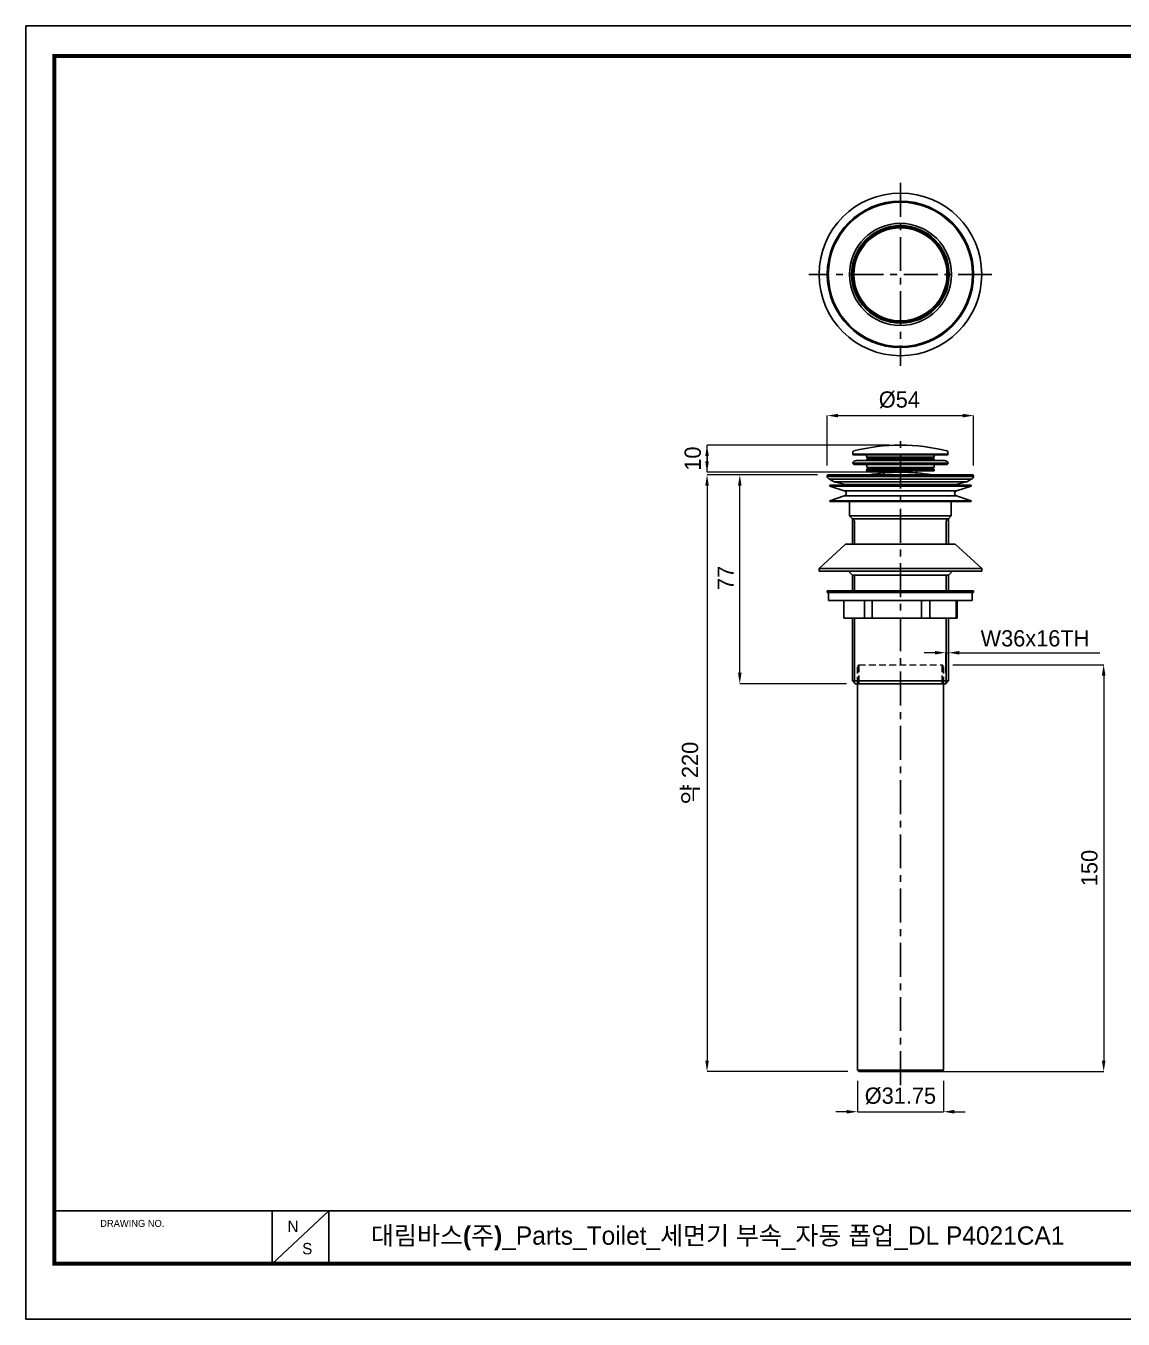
# Model space of a CAD drawing. Extents: x 0 to 651, y 0 to 477.
# Drawn here: x 0 to 404.8, y 0 to 477 of the extents above; entities that cross this region are included whole.
import ezdxf

# ---------------------------------------------------------------- set-up
doc = ezdxf.new("R2010")
doc.units = 0
doc.header["$LTSCALE"] = 10
doc.header["$MEASUREMENT"] = 0
doc.header["$PDMODE"] = 3
doc.header["$PDSIZE"] = -10
doc.linetypes.add('CENTER', pattern=[2, 1.25, -0.25, 0.25, -0.25])
doc.linetypes.add('HIDDEN', pattern=[0.375, 0.25, -0.125])
doc.layers.get('0').update_dxf_attribs({"linetype": 'CONTINUOUS'})
doc.layers.get('DEFPOINTS').update_dxf_attribs({"linetype": 'CONTINUOUS'})
doc.styles.add('Daelim Dimension', font='')
doc.styles.get('Daelim Dimension').set_extended_font_data('나눔고딕')
doc.dimstyles.new('DEFAULT', dxfattribs={"dimscale": 2, "dimtxt": 2, "dimasz": 2, "dimexe": 0, "dimexo": 2, "dimgap": 1, "dimtad": 1, "dimdec": 0, "dimzin": 9, "dimdsep": 46, "dimtxsty": 'Daelim Dimension', "dimcen": 0.5, "dimclrd": 5, "dimclre": 5, "dimclrt": 256, "dimadec": 1, "dimazin": 0, "dimtfac": 1, "dimtdec": 0, "dimtix": 1, "dimtmove": 0, "dimatfit": 3, "dimfxl": 1, "dimtolj": 1, "dimtzin": 1, "dimlwd": 9, "dimlwe": 9, "dimarcsym": 0})

# ---------------------------------------------------------------- blocks, each defined once
blk = doc.blocks.new('*D6')
at = {"color": 5, "lineweight": 9, "ltscale": 0.5, "transparency": 16777216}
for p, q in [((306.77, 87.88), (306.77, 76.49)), ((338.52, 87.88), (338.52, 76.49)), ((302.77, 76.49), (298.77, 76.49)), ((306.77, 76.49), (338.52, 76.49)), ((342.52, 76.49), (346.52, 76.49))]:
    blk.add_line(p, q, dxfattribs=at)
at = {"color": 5, "ltscale": 0.5, "transparency": 16777216}
for points in [[(302.77, 77.16), (302.77, 75.82), (306.77, 76.49)], [(342.52, 77.16), (342.52, 75.82), (338.52, 76.49)]]:
    blk.add_solid(points, dxfattribs=at)
at = {"layer": 'DEFPOINTS', "color": 0, "ltscale": 0.5, "transparency": 16777216}
for p in [(306.77, 91.88), (338.52, 91.88), (338.52, 76.49)]:
    blk.add_point(p, dxfattribs=at)
at = {"color": 7, "ltscale": 0.5, "transparency": 16777216, "insert": (322.65, 82.32), "char_height": 6, "attachment_point": 5, "style": 'Daelim Dimension'}
blk.add_mtext('\\A1;%%C31.75', dxfattribs=at)
blk = doc.blocks.new('*D0')
at = {"color": 5, "lineweight": 9, "ltscale": 0.5, "transparency": 16777216}
for p, q in [((292.05, 311.38), (251.3, 311.38)), ((251.3, 307.38), (251.3, 95.38)), ((303.27, 91.38), (251.3, 91.38))]:
    blk.add_line(p, q, dxfattribs=at)
at = {"color": 5, "ltscale": 0.5, "transparency": 16777216}
for points in [[(250.64, 307.38), (251.97, 307.38), (251.3, 311.38)], [(250.64, 95.38), (251.97, 95.38), (251.3, 91.38)]]:
    blk.add_solid(points, dxfattribs=at)
at = {"layer": 'DEFPOINTS', "color": 0, "ltscale": 0.5, "transparency": 16777216}
for p in [(296.05, 311.38), (251.3, 91.38), (307.27, 91.38)]:
    blk.add_point(p, dxfattribs=at)
at = {"color": 7, "ltscale": 0.5, "transparency": 16777216, "insert": (245.33, 201.38), "char_height": 6, "attachment_point": 5, "rotation": 90, "style": 'Daelim Dimension'}
blk.add_mtext('\\A1;약 220', dxfattribs=at)
blk = doc.blocks.new('*D1')
at = {"color": 5, "lineweight": 9, "ltscale": 0.5, "transparency": 16777216}
for p, q in [((342.02, 241.38), (397.64, 241.38)), ((397.64, 237.38), (397.64, 95.38)), ((311.27, 91.38), (397.64, 91.38))]:
    blk.add_line(p, q, dxfattribs=at)
at = {"color": 5, "ltscale": 0.5, "transparency": 16777216}
for points in [[(396.97, 237.38), (398.31, 237.38), (397.64, 241.38)], [(396.97, 95.38), (398.31, 95.38), (397.64, 91.38)]]:
    blk.add_solid(points, dxfattribs=at)
at = {"layer": 'DEFPOINTS', "color": 0, "ltscale": 0.5, "transparency": 16777216}
for p in [(338.02, 241.38), (307.27, 91.38), (397.64, 91.38)]:
    blk.add_point(p, dxfattribs=at)
at = {"color": 7, "ltscale": 0.5, "transparency": 16777216, "insert": (392.38, 166.38), "char_height": 6, "attachment_point": 5, "rotation": 90, "style": 'Daelim Dimension'}
blk.add_mtext('\\A1;150', dxfattribs=at)
blk = doc.blocks.new('*D2')
at = {"color": 5, "lineweight": 9, "ltscale": 0.5, "transparency": 16777216}
for p, q in [((292.05, 311.38), (263.39, 311.38)), ((263.39, 238.38), (263.39, 307.38)), ((302.77, 234.38), (263.39, 234.38))]:
    blk.add_line(p, q, dxfattribs=at)
at = {"color": 5, "ltscale": 0.5, "transparency": 16777216}
for points in [[(262.72, 307.38), (264.05, 307.38), (263.39, 311.38)], [(262.72, 238.38), (264.05, 238.38), (263.39, 234.38)]]:
    blk.add_solid(points, dxfattribs=at)
at = {"layer": 'DEFPOINTS', "color": 0, "ltscale": 0.5, "transparency": 16777216}
for p in [(263.39, 311.38), (296.05, 311.38), (306.77, 234.38)]:
    blk.add_point(p, dxfattribs=at)
at = {"color": 7, "ltscale": 0.5, "transparency": 16777216, "insert": (258.18, 273.38), "char_height": 6, "attachment_point": 5, "rotation": 90, "style": 'Daelim Dimension'}
blk.add_mtext('\\A1;77', dxfattribs=at)
blk = doc.blocks.new('*D3')
at = {"color": 5, "lineweight": 9, "ltscale": 0.5, "transparency": 16777216}
for p, q in [((295.65, 314.88), (295.65, 333.25)), ((299.65, 333.25), (345.65, 333.25)), ((349.65, 314.79), (349.65, 333.25))]:
    blk.add_line(p, q, dxfattribs=at)
at = {"color": 5, "ltscale": 0.5, "transparency": 16777216}
for points in [[(299.65, 333.92), (299.65, 332.58), (295.65, 333.25)], [(345.65, 333.92), (345.65, 332.58), (349.65, 333.25)]]:
    blk.add_solid(points, dxfattribs=at)
at = {"layer": 'DEFPOINTS', "color": 0, "ltscale": 0.5, "transparency": 16777216}
for p in [(349.65, 333.25), (295.65, 310.88), (349.65, 310.79)]:
    blk.add_point(p, dxfattribs=at)
at = {"color": 7, "ltscale": 0.5, "transparency": 16777216, "insert": (322.25, 339.08), "char_height": 6, "attachment_point": 5, "style": 'Daelim Dimension'}
blk.add_mtext('\\A1;%%C54', dxfattribs=at)
blk = doc.blocks.new('*D4')
at = {"color": 5, "lineweight": 9, "ltscale": 0.5, "transparency": 16777216}
for p, q in [((335.35, 245.79), (331.35, 245.79)), ((339.35, 238.38), (339.35, 245.79)), ((339.35, 245.79), (340.35, 245.79)), ((340.35, 239.38), (340.35, 245.79)), ((344.35, 245.79), (396.23, 245.79))]:
    blk.add_line(p, q, dxfattribs=at)
at = {"color": 5, "ltscale": 0.5, "transparency": 16777216}
for points in [[(335.35, 246.45), (335.35, 245.12), (339.35, 245.79)], [(344.35, 246.45), (344.35, 245.12), (340.35, 245.79)]]:
    blk.add_solid(points, dxfattribs=at)
at = {"layer": 'DEFPOINTS', "color": 0, "ltscale": 0.5, "transparency": 16777216}
for p in [(340.35, 245.79), (339.35, 234.38), (340.35, 235.38)]:
    blk.add_point(p, dxfattribs=at)
at = {"color": 7, "ltscale": 0.5, "transparency": 16777216, "insert": (372.29, 251.06), "char_height": 6, "attachment_point": 5, "style": 'Daelim Dimension'}
blk.add_mtext('\\A1;W36x16TH', dxfattribs=at)
blk = doc.blocks.new('*D5')
at = {"color": 5, "lineweight": 9, "ltscale": 0.5, "transparency": 16777216}
for p, q in [((318.65, 322.38), (251.3, 322.38)), ((251.3, 312.38), (251.3, 322.38)), ((251.3, 316.38), (251.3, 320.38)), ((251.3, 318.38), (251.3, 314.38)), ((318.65, 312.38), (251.3, 312.38))]:
    blk.add_line(p, q, dxfattribs=at)
at = {"color": 5, "ltscale": 0.5, "transparency": 16777216}
for points in [[(250.64, 318.38), (251.97, 318.38), (251.3, 322.38)], [(250.64, 316.38), (251.97, 316.38), (251.3, 312.38)]]:
    blk.add_solid(points, dxfattribs=at)
at = {"layer": 'DEFPOINTS', "color": 0, "ltscale": 0.5, "transparency": 16777216}
for p in [(251.3, 322.38), (322.65, 322.38), (322.65, 312.38)]:
    blk.add_point(p, dxfattribs=at)
at = {"color": 7, "ltscale": 0.5, "transparency": 16777216, "insert": (246.06, 317.38), "char_height": 6, "attachment_point": 5, "rotation": 90, "style": 'Daelim Dimension'}
blk.add_mtext('\\A1;10', dxfattribs=at)

msp = doc.modelspace()

# ---------------------------------------------------------------- linework, layer by layer
at = {"color": 1, "linetype": 'CENTER'}
for p, q in [((322.65, 419.11), (322.65, 351.57)), ((356.42, 385.34), (288.88, 385.34)), ((322.65, 86.31), (322.65, 325.77))]:
    msp.add_line(p, q, dxfattribs=at)
at = {"color": 6}
for p, q in [((305.1, 319.75), (305.1, 318.98)), ((340.2, 318.98), (340.2, 319.75)), ((305.09, 315.93), (304.95, 315.68)), ((304.95, 315.68), (305.45, 315.18)), ((340.35, 315.68), (304.95, 315.68)), ((340.2, 318.98), (305.1, 318.98)), ((340, 318.78), (305.3, 318.78)), ((305.45, 315.18), (339.85, 315.18)), ((306.39, 316.68), (338.9, 316.68)), ((310.15, 318.78), (310.15, 317.98)), ((335.15, 317.98), (310.15, 317.98)), ((310.25, 317.28), (310.25, 316.68)), ((310.25, 317.28), (335.05, 317.28)), ((310.25, 315.18), (310.25, 314.08)), ((311.5, 317.98), (311.5, 317.28)), ((333.8, 317.28), (333.8, 317.98)), ((335.05, 316.68), (335.05, 317.28)), ((335.05, 314.08), (335.05, 315.18)), ((335.15, 317.98), (335.15, 318.78)), ((339.85, 315.18), (340.35, 315.68)), ((340.35, 315.68), (340.2, 315.93)), ((310.15, 313.28), (310.15, 313.08)), ((310.25, 314.08), (335.05, 314.08)), ((334.95, 313.48), (310.35, 313.48)), ((334.95, 312.88), (310.35, 312.88)), ((311.5, 314.08), (311.5, 313.48)), ((316.7, 312.88), (316.7, 311.38)), ((328.6, 311.38), (328.6, 312.88)), ((333.8, 313.48), (333.8, 314.08)), ((335.15, 313.08), (335.15, 313.28))]:
    msp.add_line(p, q, dxfattribs=at)
for p, q in [((295.65, 310.98), (295.65, 310.79)), ((349.65, 310.98), (295.65, 310.98)), ((349.65, 310.79), (295.65, 310.79)), ((349.25, 311.38), (296.05, 311.38)), ((349.65, 310.79), (349.65, 310.98)), ((296.5, 309.78), (298.15, 308.88)), ((348.8, 309.78), (296.5, 309.78)), ((296.55, 307.56), (296.55, 307.26)), ((296.55, 307.56), (348.75, 307.56)), ((296.55, 307.26), (301.95, 305.51)), ((296.55, 307.26), (348.75, 307.26)), ((298.15, 308.88), (302.35, 307.9)), ((347.15, 308.88), (298.15, 308.88)), ((301.95, 305.51), (343.34, 305.51)), ((342.94, 307.9), (302.35, 307.9)), ((342.94, 307.9), (347.15, 308.88)), ((343.34, 305.51), (348.75, 307.26)), ((347.15, 308.88), (348.8, 309.78)), ((348.75, 307.26), (348.75, 307.56)), ((301.95, 303.6), (296.55, 301.86)), ((296.55, 301.86), (296.55, 301.56)), ((348.75, 301.86), (296.55, 301.86)), ((348.75, 301.56), (296.55, 301.56)), ((343.34, 303.6), (301.95, 303.6)), ((303.9, 301.56), (303.9, 296.28)), ((341.4, 296.28), (341.4, 301.56)), ((348.75, 301.86), (343.34, 303.6)), ((348.75, 301.56), (348.75, 301.86)), ((303.9, 296.28), (304.95, 295.23)), ((341.4, 296.28), (303.9, 296.28)), ((340.35, 295.23), (341.4, 296.28)), ((304.95, 295.23), (304.95, 285.89)), ((340.35, 295.23), (304.95, 295.23)), ((340.35, 285.89), (340.35, 295.23)), ((302.4, 285.89), (292.65, 276.89)), ((342.9, 285.89), (302.4, 285.89)), ((352.65, 276.89), (342.9, 285.89)), ((292.65, 276.89), (292.65, 275.89)), ((352.65, 276.89), (292.65, 276.89)), ((352.65, 275.89), (352.65, 276.89)), ((352.65, 275.89), (292.65, 275.89)), ((303.45, 275.89), (304.96, 274.39)), ((304.95, 274.4), (304.95, 268.66)), ((304.96, 274.39), (340.34, 274.39)), ((340.34, 274.39), (341.85, 275.89)), ((340.35, 268.66), (340.35, 274.4)), ((295.65, 268.66), (295.65, 268.06)), ((349.65, 268.66), (295.65, 268.66)), ((349.65, 268.06), (295.65, 268.06)), ((296.15, 268.06), (296.15, 265.06)), ((296.15, 268.06), (320.73, 268.06)), ((320.73, 268.06), (349.15, 268.06)), ((349.15, 265.06), (349.15, 268.06)), ((349.65, 268.66), (349.65, 268.06)), ((296.15, 265.06), (320.73, 265.06)), ((301.75, 265.06), (301.75, 258.56)), ((301.75, 258.56), (301.75, 265.06)), ((309.35, 265.06), (309.35, 258.56)), ((312.18, 258.56), (312.18, 265.06)), ((320.73, 265.06), (349.15, 265.06)), ((330.4, 265.06), (330.4, 258.56)), ((333.49, 258.56), (333.49, 265.06)), ((343.26, 265.06), (343.26, 258.56)), ((343.55, 258.56), (343.55, 265.06)), ((301.75, 258.56), (309.35, 258.56)), ((301.75, 258.56), (301.75, 258.56)), ((304.95, 258.56), (304.95, 235.38)), ((309.35, 258.56), (312.18, 258.56)), ((312.18, 258.56), (330.4, 258.56)), ((330.4, 258.56), (333.49, 258.56)), ((333.49, 258.56), (343.26, 258.56)), ((340.35, 258.56), (340.35, 235.38)), ((343.26, 258.56), (343.55, 258.56)), ((305.95, 234.38), (304.95, 235.38)), ((304.95, 235.38), (340.35, 235.38)), ((339.35, 234.38), (305.95, 234.38)), ((306.77, 234.38), (306.77, 91.88)), ((338.52, 91.88), (338.52, 234.38)), ((339.35, 234.38), (340.35, 235.38)), ((306.77, 91.88), (307.27, 91.38)), ((306.77, 91.88), (322.65, 91.88)), ((307.27, 91.38), (322.65, 91.38)), ((322.65, 91.88), (338.52, 91.88)), ((322.65, 91.38), (338.02, 91.38)), ((338.02, 91.38), (338.52, 91.88))]:
    msp.add_line(p, q)
at = {"color": 3}
for p, q in [((305.75, 294.43), (304.95, 295.23)), ((305.75, 285.89), (305.75, 294.43)), ((339.55, 294.43), (340.35, 295.23)), ((339.55, 285.89), (339.55, 294.43)), ((305.75, 274.39), (305.75, 268.66)), ((339.55, 268.66), (339.55, 274.39)), ((305.75, 258.56), (305.75, 234.58)), ((339.55, 234.58), (339.55, 258.56))]:
    msp.add_line(p, q, dxfattribs=at)
at = {"color": 2, "linetype": 'HIDDEN'}
for p, q in [((307.27, 241.38), (306.77, 240.88)), ((306.77, 234.38), (306.77, 240.88)), ((307.27, 234.88), (307.27, 241.38)), ((338.02, 241.38), (338.52, 240.88)), ((338.02, 234.88), (338.02, 241.38)), ((338.52, 234.38), (338.52, 240.88)), ((307.27, 234.88), (306.77, 234.38)), ((338.02, 234.88), (338.52, 234.38))]:
    msp.add_line(p, q, dxfattribs=at)
at = {"color": 2, "linetype": 'HIDDEN', "lineweight": 15}
msp.add_line((307.27, 241.38), (338.02, 241.38), dxfattribs=at)
at = {"color": 5}
msp.add_line((10.47, 39.97), (534.66, 39.97), dxfattribs=at)
at = {"color": 5, "ltscale": 40}
for p, q in [((90.82, 39.97), (90.82, 20.35)), ((90.82, 39.97), (90.82, 20.35)), ((111.81, 39.97), (90.82, 20.35)), ((111.81, 39.97), (90.82, 20.35)), ((111.81, 39.97), (111.81, 20.35)), ((111.81, 39.97), (111.81, 20.35))]:
    msp.add_line(p, q, dxfattribs=at)
at = {"ltscale": 0.5}
msp.add_line((10.47, 20.42), (10.47, 20.42), dxfattribs=at)
msp.add_lwpolyline([(0, 0), (651, 0), (651, 477), (0, 477)], close=True, dxfattribs=at)
at = {"color": 5, "linetype": 'ByBlock', "lineweight": 200, "const_width": 1.5}
msp.add_lwpolyline([(10.47, 20.42), (640.47, 20.42), (640.47, 465.92), (10.47, 465.92)], close=True, dxfattribs=at)
for radius in [30, 27, 26.6, 18.81, 18, 17.7, 17.56, 17.55, 17.17]:
    msp.add_circle((322.65, 385.34), radius)
at = {"color": 6}
for centre, radius, start, end in [((305.6, 319.75), 0.5, 104.2009, 180), ((322.65, 252.38), 70, 75.7991, 104.2009), ((339.7, 319.75), 0.5, 0, 75.7991), ((306.39, 315.18), 1.5, 90, 150), ((305.3, 318.98), 0.2, 180, 270), ((338.9, 315.18), 1.5, 30, 90), ((340, 318.98), 0.2, 270, 0), ((310.35, 313.28), 0.2, 90, 180), ((310.35, 313.08), 0.2, 180, 270), ((334.95, 313.28), 0.2, 0, 90), ((334.95, 313.08), 0.2, 270, 0)]:
    msp.add_arc(centre, radius, start, end, dxfattribs=at)
for centre, radius, start, end in [((296.05, 310.98), 0.4, 90, 180), ((297.35, 311.36), 1.8, 198.5601, 241.5906), ((322.65, 242.38), 70, 80.3037, 99.6963), ((347.94, 311.36), 1.8, 298.4094, 341.4399), ((349.25, 310.98), 0.4, 0, 90), ((301.65, 304.56), 1, 287.918, 72.082), ((301.9, 305.95), 2, 53.3927, 76.8659), ((343.4, 305.95), 2, 103.1341, 126.6073), ((343.65, 304.56), 1, 107.918, 252.082)]:
    msp.add_arc(centre, radius, start, end)

# ---------------------------------------------------------------- texts
at = {"color": 5, "ltscale": 40, "style": 'Daelim Dimension'}
msp.add_text('DRAWING NO.', height=2.569, dxfattribs=at).set_placement((27.44, 34.03))
at = {"char_height": 4.2, "width": 5.8673, "attachment_point": 1, "style": 'Daelim Dimension'}
for s, insert in [('N', (96.53, 36.29)), ('S', (101.94, 28.11))]:
    msp.add_mtext(s, dxfattribs=dict(at, insert=insert))
at = {"color": 2, "insert": (127.34, 34.21), "char_height": 6.7566, "width": 354.9557, "attachment_point": 1, "style": 'Daelim Dimension'}
msp.add_mtext('{\\fPretendard Variable SemiBold|b0|i0|c129|p2;대림바스(주)}_Parts_Toilet_세면기 부속_자동 폽업_DL P4021CA1', dxfattribs=at)

# ---------------------------------------------------------------- dimensions: what is measured, and where the dimension line sits
at = {"ltscale": 0.5}
for base, p1, p2, text, picture, middle in [((349.65, 333.25), (295.65, 310.88), (349.65, 310.79), '%%C<>', '*D3', (322.25, 333.25)), ((340.35, 245.79), (339.35, 234.38), (340.35, 235.38), 'W36x16TH', '*D4', (372.29, 245.79))]:
    dim = msp.add_linear_dim(base=base, p1=p1, p2=p2, text=text, dimstyle='DEFAULT', override={"dimtxt": 3, "dimclrd": 5, "dimclre": 5, "dimclrt": 7}, dxfattribs=at)
    dim.commit()
    dim.dimension.update_dxf_attribs({"geometry": picture, "text_midpoint": middle, "dimtype": 128})
for base, p1, p2, picture, middle, dimtype in [((251.3, 322.38), (322.65, 312.38), (322.65, 322.38), '*D5', (251.3, 317.38), 160), ((263.39, 311.38), (306.77, 234.38), (296.05, 311.38), '*D2', (263.39, 273.38), 128)]:
    dim = msp.add_linear_dim(base=base, p1=p1, p2=p2, angle=90, dimstyle='DEFAULT', override={"dimtxt": 3, "dimclrd": 5, "dimclre": 5, "dimclrt": 7}, dxfattribs=at)
    dim.commit()
    dim.dimension.update_dxf_attribs({"geometry": picture, "text_midpoint": middle, "dimtype": dimtype})
dim = msp.add_linear_dim(base=(251.3, 91.38), p1=(296.05, 311.38), p2=(307.27, 91.38), angle=90, text='약 <>', dimstyle='DEFAULT', override={"dimtxt": 3, "dimclrd": 5, "dimclre": 5, "dimclrt": 7}, dxfattribs=at)
dim.commit()
dim.dimension.update_dxf_attribs({"geometry": '*D0', "text_midpoint": (245.33, 201.38)})
dim = msp.add_linear_dim(base=(397.64, 91.38), p1=(338.02, 241.38), p2=(307.27, 91.38), angle=90, dimstyle='DEFAULT', override={"dimtxt": 3, "dimclrd": 5, "dimclre": 5, "dimclrt": 7}, dxfattribs=at)
dim.commit()
dim.dimension.update_dxf_attribs({"geometry": '*D1', "text_midpoint": (392.38, 166.38)})
dim = msp.add_linear_dim(base=(338.52, 76.49), p1=(306.77, 91.88), p2=(338.52, 91.88), text='%%C31.75', dimstyle='DEFAULT', override={"dimtxt": 3, "dimclrd": 5, "dimclre": 5, "dimclrt": 7}, dxfattribs=at)
dim.commit()
dim.dimension.update_dxf_attribs({"geometry": '*D6', "text_midpoint": (322.65, 82.32)})

doc.saveas('drawing.dxf')
